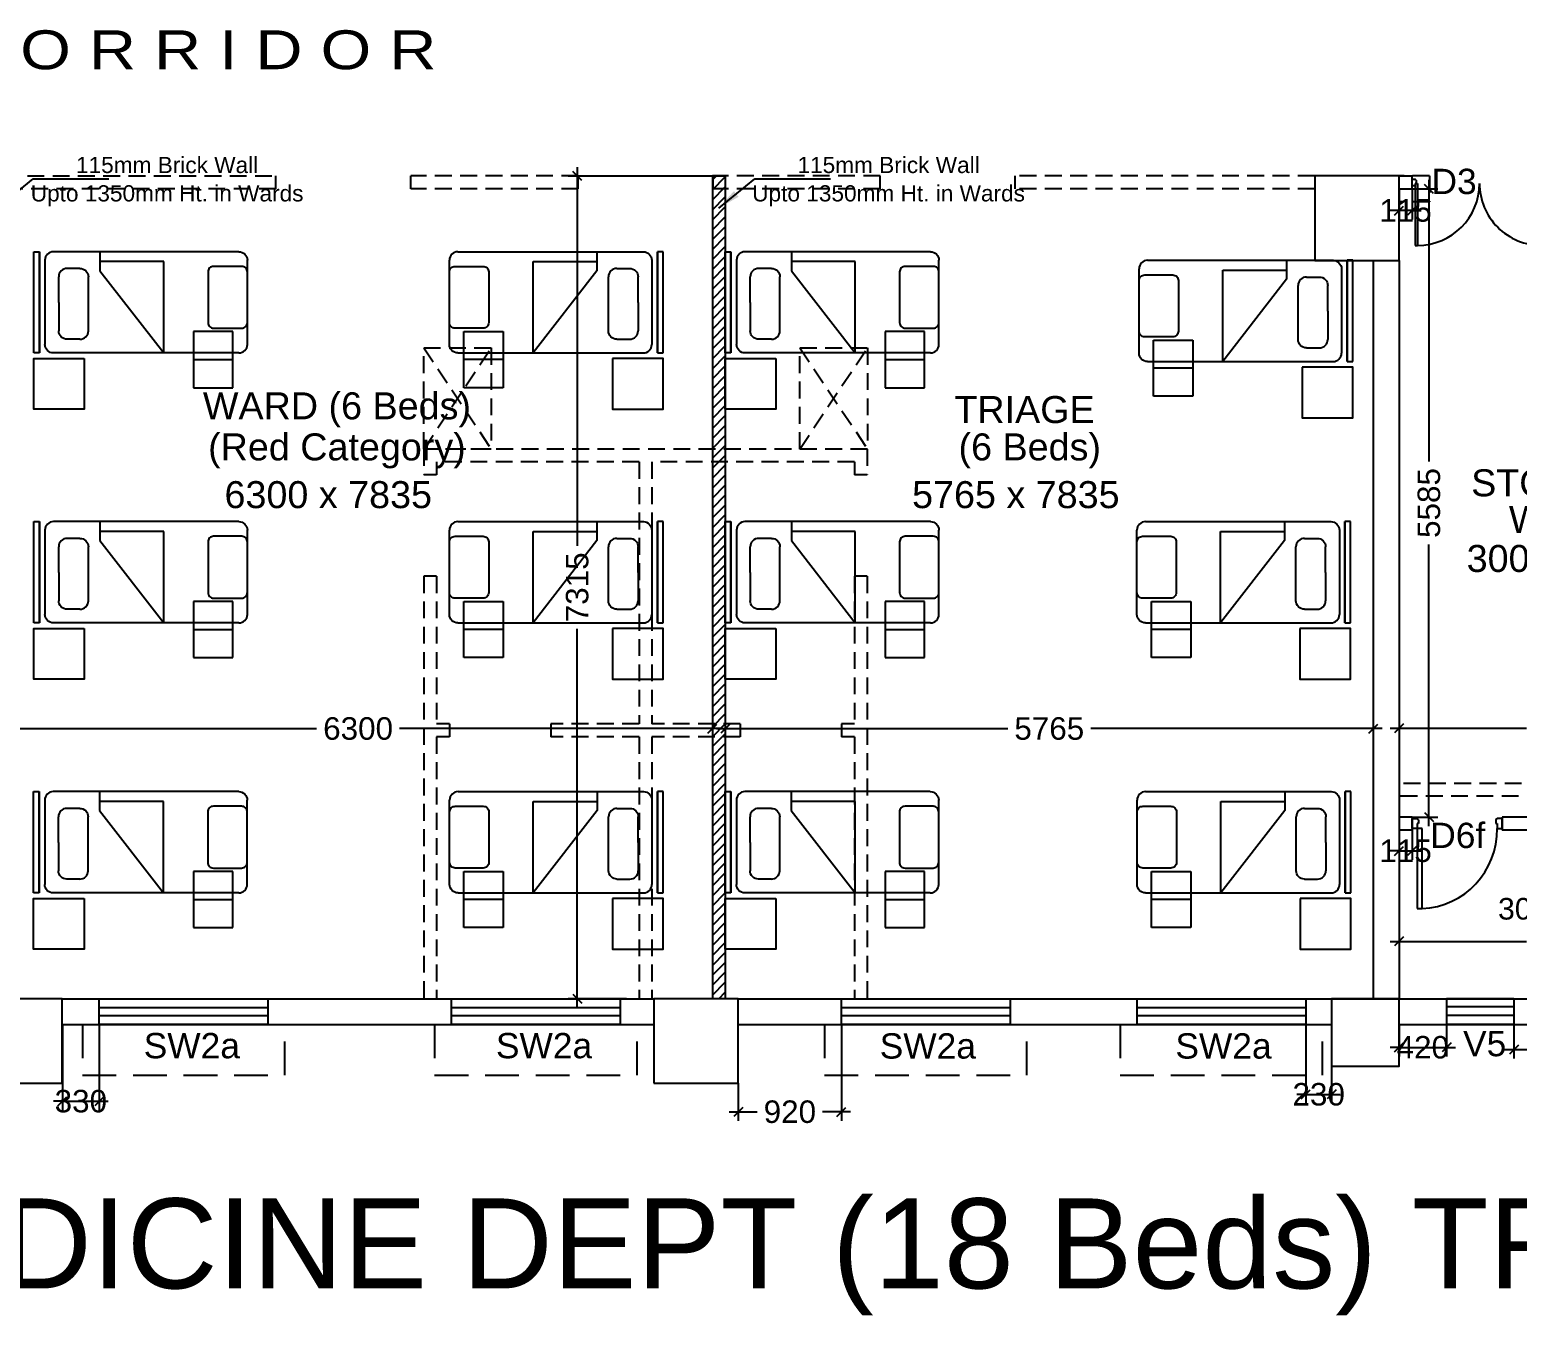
# Model space of a CAD drawing. Extents: x 6345096 to 6738923, y -6490958 to -6305885.
# Drawn here: x 6629621 to 6642850, y -6375273 to -6363630 of the extents above; entities that cross this region are included whole.
import ezdxf
from ezdxf.enums import TextEntityAlignment as Align

# ---------------------------------------------------------------- set-up
doc = ezdxf.new("R2010")
doc.units = 0
doc.header["$LTSCALE"] = 600
doc.header["$MEASUREMENT"] = 0
doc.header["$PDMODE"] = 35
doc.linetypes.add('DASHED', pattern=[0.75, 0.5, -0.25])
doc.linetypes.add('HIDDEN', pattern=[0.375, 0.25, -0.125])
doc.layers.get('0').update_dxf_attribs({"linetype": 'CONTINUOUS'})
doc.layers.get('Defpoints').update_dxf_attribs({"linetype": 'CONTINUOUS'})
for name, color, linetype in [('8', 8, 'CONTINUOUS'), ('Beds', 33, 'CONTINUOUS'), ('chajja', 7, 'CONTINUOUS'), ('DIM-TEXT', 8, 'CONTINUOUS'), ('DOOR', 32, 'CONTINUOUS'), ('FURN', 32, 'CONTINUOUS'), ('HS', 251, 'CONTINUOUS'), ('joinery', 7, 'CONTINUOUS'), ('LA-column', 3, 'CONTINUOUS'), ('PARTI', 21, 'CONTINUOUS'), ('Room Dim', 1, 'CONTINUOUS'), ('TEXT', 6, 'CONTINUOUS'), ('TXT', 6, 'CONTINUOUS'), ('Walls', 7, 'CONTINUOUS'), ('Ward Hatch', 170, 'CONTINUOUS'), ('WIN', 151, 'CONTINUOUS'), ('Working Dim', 5, 'CONTINUOUS')]:
    doc.layers.add(name, color=color, linetype=linetype)
doc.styles.add('ari', font='arial.ttf')
doc.styles.add('ARIAL', font='arial.ttf')
doc.styles.add('RT', font='romant.shx')
doc.dimstyles.new('int. dim', dxfattribs={"dimtxt": 200, "dimasz": 80, "dimexe": 80, "dimexo": 0, "dimgap": 70, "dimtad": 0, "dimdec": 0, "dimzin": 12, "dimdsep": 46, "dimtxsty": 'ari', "dimblk": 'OBLIQUE', "dimcen": 2, "dimdle": 80, "dimclrd": 256, "dimclre": 256, "dimclrt": 6, "dimadec": 0, "dimazin": 0, "dimtfac": 1, "dimtdec": 0, "dimtix": 1, "dimtmove": 2, "dimatfit": 3, "dimfxl": 1, "dimtolj": 1, "dimtzin": 0, "dimlwd": -1, "dimlwe": -1, "dimarcsym": 0})
doc.dimstyles.new('TEXT', dxfattribs={"dimscale": 0, "dimtxt": 600, "dimasz": 300, "dimexe": 300, "dimexo": 30, "dimgap": 50, "dimtad": 0, "dimdec": 0, "dimzin": 0, "dimdsep": 46, "dimtxsty": 'RT', "dimblk": 'OBLIQUE', "dimcen": 0.09, "dimdle": 300, "dimclrd": 256, "dimclre": 256, "dimclrt": 170, "dimadec": 0, "dimazin": 0, "dimtfac": 1, "dimtdec": 0, "dimtofl": 0, "dimtmove": 2, "dimatfit": 3, "dimfxl": 1, "dimfrac": 2, "dimtolj": 1, "dimtzin": 0, "dimlwd": -1, "dimlwe": -1, "dimarcsym": 0})

# ---------------------------------------------------------------- blocks, each defined once
blk = doc.blocks.new('Z$W@#1275')
at = {"layer": 'DOOR'}
for p, q in [((73, 1500), (0, 1500)), ((0, 1500), (0, 1467)), ((73, 1467), (73, 1500)), ((0, 1467), (2, 1467)), ((11, 1456), (11, 1458)), ((11, 1456), (47, 1456)), ((47, 1467), (736, 1467)), ((47, 1467), (47, 1439)), ((47, 1456), (47, 1467)), ((47, 1467), (73, 1467)), ((47, 1439), (736, 1439)), ((736, 1467), (736, 1439)), ((0, 33), (2, 33)), ((0, 0), (0, 33)), ((73, 0), (0, 0)), ((11, 44), (11, 42)), ((11, 44), (47, 44)), ((47, 61), (736, 61)), ((47, 33), (47, 61)), ((47, 44), (47, 33)), ((47, 33), (736, 33)), ((47, 33), (73, 33)), ((73, 33), (73, 0)), ((736, 33), (736, 61))]:
    blk.add_line(p, q, dxfattribs=at)
for centre, start, end in [((11, 1467), 180, 270), ((11, 33), 90, 180)]:
    blk.add_arc(centre, 9.13, start, end, dxfattribs=at)
at = {"layer": 'DOOR', "color": 145}
for centre, start, end in [((47, 1439), 270, 0), ((47, 61), 0, 90)]:
    blk.add_arc(centre, 689, start, end, dxfattribs=at)
blk = doc.blocks.new('1000')
at = {"layer": 'DOOR'}
for p, q in [((0, -100), (0, 0)), ((0, 0), (50, 0)), ((50, -100), (0, -100)), ((50, 0), (50, -2)), ((63, -49), (50, -49)), ((50, -49), (50, -100)), ((50, -100), (50, -901)), ((100, -100), (50, -100)), ((63, -13), (61, -13)), ((63, -13), (63, -49)), ((100, -901), (100, -100)), ((837, -13), (837, -49)), ((837, -13), (839, -13)), ((837, -49), (850, -49)), ((850, 0), (850, -2)), ((900, 0), (850, 0)), ((850, -49), (850, -100)), ((850, -100), (900, -100)), ((900, -100), (900, 0)), ((50, -901), (100, -901))]:
    blk.add_line(p, q, dxfattribs=at)
for centre, major_axis, start_param, end_param in [((50, -13), (-7.95, 7.95), 3.926991, 5.497787), ((850, -13), (7.95, 7.95), 0.785398, 2.356194)]:
    blk.add_ellipse(centre, major_axis=major_axis, ratio=1, start_param=start_param, end_param=end_param, dxfattribs=at)
at = {"layer": 'DOOR', "color": 145}
blk.add_ellipse((64, -115), major_axis=(-520, 590), ratio=1, start_param=2.464943, end_param=4.009476, dxfattribs=at)
blk = doc.blocks.new('A$C1D410D94')
at = {"layer": 'Beds', "color": 8, "linetype": 'Continuous', "ltscale": 5}
for p, q in [((-1254, -462), (-1254, 438)), ((-1254, 438), (-1204, 438)), ((-1204, -462), (-1204, 438)), ((-1204, 438), (-1204, 438)), ((-1204, 438), (-1204, -462)), ((-1141, 404), (-1148, 392)), ((-1132, 416), (-1141, 404)), ((-1121, 425), (-1132, 416)), ((-1108, 432), (-1121, 425)), ((-1094, 436), (-1108, 432)), ((-1079, 438), (-1094, 436)), ((571, 438), (-1079, 438)), ((-666, 438), (-666, 269)), ((571, 438), (586, 436)), ((586, 436), (600, 432)), ((600, 432), (612, 425)), ((612, 425), (624, 416)), ((624, 416), (633, 404)), ((633, 404), (640, 392)), ((-1153, 377), (-1154, 363)), ((-1154, 363), (-1154, -387)), ((-1148, 392), (-1153, 377)), ((-1010, 267), (-1020, 256)), ((-999, 277), (-1010, 267)), ((-986, 284), (-999, 277)), ((-972, 288), (-986, 284)), ((-957, 289), (-972, 288)), ((-843, 289), (-957, 289)), ((-843, 289), (-829, 288)), ((-829, 288), (-814, 284)), ((-814, 284), (-802, 277)), ((-802, 277), (-790, 267)), ((-790, 267), (-781, 256)), ((-98, 350), (-666, 350)), ((-666, 269), (-98, -462)), ((-98, -462), (-98, 350)), ((640, 392), (645, 377)), ((645, 377), (646, 363)), ((646, -387), (646, 363)), ((-1031, 229), (-1032, 214)), ((-1032, -15), (-1032, 214)), ((-1027, 243), (-1031, 229)), ((-1020, 256), (-1027, 243)), ((-781, 256), (-774, 243)), ((-774, 243), (-770, 229)), ((-770, 229), (-768, 214)), ((-768, -265), (-768, 214)), ((-1032, -15), (-1032, -265)), ((-1153, -402), (-1154, -387)), ((-1031, -280), (-1032, -265)), ((-1027, -294), (-1031, -280)), ((-1020, -307), (-1027, -294)), ((-1010, -318), (-1020, -307)), ((-999, -328), (-1010, -318)), ((-986, -335), (-999, -328)), ((-972, -339), (-986, -335)), ((-957, -340), (-972, -339)), ((-843, -340), (-957, -340)), ((-843, -340), (-829, -339)), ((-829, -339), (-814, -335)), ((-814, -335), (-802, -328)), ((-802, -328), (-790, -318)), ((-790, -318), (-781, -307)), ((-781, -307), (-774, -294)), ((-774, -294), (-770, -280)), ((-770, -280), (-768, -265)), ((645, -402), (646, -387)), ((-1204, -462), (-1254, -462)), ((-1148, -416), (-1153, -402)), ((-1141, -429), (-1148, -416)), ((-1132, -440), (-1141, -429)), ((-1121, -449), (-1132, -440)), ((-1108, -457), (-1121, -449)), ((-1094, -461), (-1108, -457)), ((-1079, -462), (-1094, -461)), ((571, -462), (-1079, -462)), ((571, -462), (586, -461)), ((586, -461), (600, -456)), ((600, -456), (612, -449)), ((612, -449), (624, -440)), ((624, -440), (633, -429)), ((633, -429), (640, -416)), ((640, -416), (645, -402))]:
    blk.add_line(p, q, dxfattribs=at)
at = {"layer": 'Beds', "color": 8, "linetype": 'HIDDEN', "ltscale": 100}
blk.add_line((168, -521), (518, -521), dxfattribs=at)
at = {"layer": 'Beds', "color": 8}
blk.add_lwpolyline([(646, -192), (646, 258, 0.414214), (596, 308), (346, 308, 0.414214), (296, 258), (296, -192, 0.414214), (346, -242), (596, -242, 0.414214)], format="xyb", close=True, dxfattribs=at)
at = {"layer": 'Beds', "color": 8, "linetype": 'HIDDEN', "ltscale": 100}
blk.add_lwpolyline([(518, -771), (518, -271), (168, -271), (168, -771)], close=True, dxfattribs=at)
at = {"layer": 'Beds', "color": 8, "linetype": 'Continuous', "ltscale": 5}
blk.add_lwpolyline([(-804, -512), (-804, -962), (-1254, -962), (-1254, -512)], close=True, dxfattribs=at)
blk = doc.blocks.new('_Oblique')
at = {"color": 0, "linetype": 'ByBlock', "lineweight": -2}
blk.add_line((-0.5, -0.5), (0.5, 0.5), dxfattribs=at)
blk = doc.blocks.new('*D647')
at = {"layer": 'Defpoints', "color": 0, "transparency": 16777216}
for p in [(6641799, -6372476, 5), (6642221, -6372476, -3), (6642221, -6372678)]:
    blk.add_point(p, dxfattribs=at)
at = {"layer": 'Working Dim', "transparency": 16777216}
for p, q in [((6641799, -6372476), (6641799, -6372758)), ((6642221, -6372476), (6642221, -6372758)), ((6641799, -6372678), (6641719, -6372678)), ((6641799, -6372678), (6642221, -6372678)), ((6642221, -6372678), (6642301, -6372678))]:
    blk.add_line(p, q, dxfattribs=at)
at = {"layer": 'Working Dim', "transparency": 16777216, "xscale": 80, "yscale": 80, "zscale": 80}
blk.add_blockref('_Oblique', (6641799, -6372678), dxfattribs=at)
at = {"layer": 'Working Dim', "transparency": 16777216, "xscale": 80, "yscale": 80, "zscale": 80, "rotation": 180}
blk.add_blockref('_Oblique', (6642221, -6372678), dxfattribs=at)
at = {"layer": 'Working Dim', "color": 6, "transparency": 16777216, "insert": (6642010, -6372678), "char_height": 200, "attachment_point": 5, "style": 'ari'}
blk.add_mtext('\\A1;420', dxfattribs=at)
blk = doc.blocks.new('*D648')
at = {"layer": 'Defpoints', "color": 0, "transparency": 16777216}
for p in [(6640969, -6372246, 5), (6641199, -6372246, 5), (6641199, -6373096)]:
    blk.add_point(p, dxfattribs=at)
at = {"layer": 'Working Dim', "transparency": 16777216}
for p, q in [((6640969, -6372246), (6640969, -6373176)), ((6641199, -6372246), (6641199, -6373176)), ((6640969, -6373096), (6640889, -6373096)), ((6640969, -6373096), (6641199, -6373096)), ((6641199, -6373096), (6641279, -6373096))]:
    blk.add_line(p, q, dxfattribs=at)
at = {"layer": 'Working Dim', "transparency": 16777216, "xscale": 80, "yscale": 80, "zscale": 80}
blk.add_blockref('_Oblique', (6640969, -6373096), dxfattribs=at)
at = {"layer": 'Working Dim', "transparency": 16777216, "xscale": 80, "yscale": 80, "zscale": 80, "rotation": 180}
blk.add_blockref('_Oblique', (6641199, -6373096), dxfattribs=at)
at = {"layer": 'Working Dim', "color": 6, "transparency": 16777216, "insert": (6641084, -6373096), "char_height": 200, "attachment_point": 5, "style": 'ari'}
blk.add_mtext('\\A1;230', dxfattribs=at)
blk = doc.blocks.new('*D649')
at = {"layer": 'Defpoints', "color": 0, "transparency": 16777216}
for p in [(6629911, -6372476, 5), (6630239, -6372476), (6630239, -6373157)]:
    blk.add_point(p, dxfattribs=at)
at = {"layer": 'Working Dim', "transparency": 16777216}
for p, q in [((6629911, -6372476), (6629911, -6373237)), ((6630239, -6372476), (6630239, -6373237)), ((6629911, -6373157), (6629831, -6373157)), ((6629911, -6373157), (6630239, -6373157)), ((6630239, -6373157), (6630319, -6373157))]:
    blk.add_line(p, q, dxfattribs=at)
at = {"layer": 'Working Dim', "transparency": 16777216, "xscale": 80, "yscale": 80, "zscale": 80}
blk.add_blockref('_Oblique', (6629911, -6373157), dxfattribs=at)
at = {"layer": 'Working Dim', "transparency": 16777216, "xscale": 80, "yscale": 80, "zscale": 80, "rotation": 180}
blk.add_blockref('_Oblique', (6630239, -6373157), dxfattribs=at)
at = {"layer": 'Working Dim', "color": 6, "transparency": 16777216, "insert": (6630075, -6373157), "char_height": 200, "attachment_point": 5, "style": 'ari'}
blk.add_mtext('\\A1;330', dxfattribs=at)
blk = doc.blocks.new('*D940')
at = {"layer": 'Defpoints', "color": 0, "transparency": 16777216}
for p in [(6629390, -6369745, 6), (6635692, -6369745, 2), (6635692, -6369844)]:
    blk.add_point(p, dxfattribs=at)
at = {"layer": 'Working Dim', "transparency": 16777216}
for p, q in [((6629310, -6369844), (6632172, -6369844)), ((6629390, -6369745), (6629390, -6369924)), ((6635772, -6369844), (6632910, -6369844)), ((6635692, -6369745), (6635692, -6369924))]:
    blk.add_line(p, q, dxfattribs=at)
at = {"layer": 'Working Dim', "transparency": 16777216, "xscale": 80, "yscale": 80, "zscale": 80, "rotation": 180}
blk.add_blockref('_Oblique', (6629390, -6369844), dxfattribs=at)
at = {"layer": 'Working Dim', "transparency": 16777216, "xscale": 80, "yscale": 80, "zscale": 80}
blk.add_blockref('_Oblique', (6635692, -6369844), dxfattribs=at)
at = {"layer": 'Working Dim', "color": 6, "transparency": 16777216, "insert": (6632541, -6369844), "char_height": 200, "attachment_point": 5, "style": 'ari'}
blk.add_mtext('\\A1;6300', dxfattribs=at)
blk = doc.blocks.new('*D941')
at = {"layer": 'Defpoints', "color": 0, "transparency": 16777216}
for p in [(6635807, -6369742, 2), (6641569, -6369742, 5), (6641569, -6369844)]:
    blk.add_point(p, dxfattribs=at)
at = {"layer": 'Working Dim', "transparency": 16777216}
for p, q in [((6635727, -6369844), (6638319, -6369844)), ((6635807, -6369742), (6635807, -6369924)), ((6641649, -6369844), (6639058, -6369844)), ((6641569, -6369742), (6641569, -6369924))]:
    blk.add_line(p, q, dxfattribs=at)
at = {"layer": 'Working Dim', "transparency": 16777216, "xscale": 80, "yscale": 80, "zscale": 80, "rotation": 180}
blk.add_blockref('_Oblique', (6635807, -6369844), dxfattribs=at)
at = {"layer": 'Working Dim', "transparency": 16777216, "xscale": 80, "yscale": 80, "zscale": 80}
blk.add_blockref('_Oblique', (6641569, -6369844), dxfattribs=at)
at = {"layer": 'Working Dim', "color": 6, "transparency": 16777216, "insert": (6638688, -6369844), "char_height": 200, "attachment_point": 5, "style": 'ari'}
blk.add_mtext('\\A1;5765', dxfattribs=at)
blk = doc.blocks.new('*D946')
at = {"layer": 'Defpoints', "color": 0, "transparency": 16777216}
for p in [(6641799, -6365046, 5), (6641914, -6365046, 5), (6641799, -6365238)]:
    blk.add_point(p, dxfattribs=at)
at = {"layer": 'Working Dim', "transparency": 16777216}
for p, q in [((6641799, -6365046), (6641799, -6365318)), ((6641914, -6365046), (6641914, -6365318)), ((6641799, -6365238), (6641719, -6365238)), ((6641914, -6365238), (6641799, -6365238)), ((6641914, -6365238), (6641994, -6365238))]:
    blk.add_line(p, q, dxfattribs=at)
at = {"layer": 'Working Dim', "transparency": 16777216, "xscale": 80, "yscale": 80, "zscale": 80}
blk.add_blockref('_Oblique', (6641799, -6365238), dxfattribs=at)
at = {"layer": 'Working Dim', "transparency": 16777216, "xscale": 80, "yscale": 80, "zscale": 80, "rotation": 180}
blk.add_blockref('_Oblique', (6641914, -6365238), dxfattribs=at)
at = {"layer": 'Working Dim', "color": 6, "transparency": 16777216, "insert": (6641857, -6365238), "char_height": 200, "attachment_point": 5, "style": 'ari'}
blk.add_mtext('\\A1;115', dxfattribs=at)
blk = doc.blocks.new('*D947')
at = {"layer": 'Defpoints', "color": 0, "transparency": 16777216}
for p in [(6641799, -6369775, 5), (6644799, -6369775, 5), (6644799, -6369840)]:
    blk.add_point(p, dxfattribs=at)
at = {"layer": 'Working Dim', "transparency": 16777216}
for p, q in [((6641719, -6369840), (6642931, -6369840)), ((6641799, -6369775), (6641799, -6369920)), ((6644879, -6369840), (6643668, -6369840)), ((6644799, -6369775), (6644799, -6369920))]:
    blk.add_line(p, q, dxfattribs=at)
at = {"layer": 'Working Dim', "transparency": 16777216, "xscale": 80, "yscale": 80, "zscale": 80, "rotation": 180}
blk.add_blockref('_Oblique', (6641799, -6369840), dxfattribs=at)
at = {"layer": 'Working Dim', "transparency": 16777216, "xscale": 80, "yscale": 80, "zscale": 80}
blk.add_blockref('_Oblique', (6644799, -6369840), dxfattribs=at)
at = {"layer": 'Working Dim', "color": 6, "transparency": 16777216, "insert": (6643299, -6369840), "char_height": 200, "attachment_point": 5, "style": 'ari'}
blk.add_mtext('\\A1;3000', dxfattribs=at)
blk = doc.blocks.new('*D948')
at = {"layer": 'Defpoints', "color": 0, "transparency": 16777216}
for p in [(6641914, -6365046, 5), (6641914, -6370631, 5), (6642065, -6370631)]:
    blk.add_point(p, dxfattribs=at)
at = {"layer": 'Working Dim', "transparency": 16777216}
for p, q in [((6642065, -6364966), (6642065, -6367469)), ((6641914, -6365046), (6642145, -6365046)), ((6642065, -6370711), (6642065, -6368208)), ((6641914, -6370631), (6642145, -6370631))]:
    blk.add_line(p, q, dxfattribs=at)
at = {"layer": 'Working Dim', "transparency": 16777216, "xscale": 80, "yscale": 80, "zscale": 80}
for p, rotation in [((6642065, -6365046), 90), ((6642065, -6370631), 270)]:
    blk.add_blockref('_Oblique', p, dxfattribs=dict(at, rotation=rotation))
at = {"layer": 'Working Dim', "color": 6, "transparency": 16777216, "insert": (6642065, -6367838), "char_height": 200, "attachment_point": 5, "rotation": 90, "style": 'ari'}
blk.add_mtext('\\A1;5585', dxfattribs=at)
blk = doc.blocks.new('*D949')
at = {"layer": 'Defpoints', "color": 0, "transparency": 16777216}
for p in [(6641799, -6370746, 5), (6641914, -6370746, 5), (6641914, -6370931)]:
    blk.add_point(p, dxfattribs=at)
at = {"layer": 'Working Dim', "transparency": 16777216}
for p, q in [((6641799, -6370746), (6641799, -6371011)), ((6641914, -6370746), (6641914, -6371011)), ((6641799, -6370931), (6641719, -6370931)), ((6641799, -6370931), (6641914, -6370931)), ((6641914, -6370931), (6641994, -6370931))]:
    blk.add_line(p, q, dxfattribs=at)
at = {"layer": 'Working Dim', "transparency": 16777216, "xscale": 80, "yscale": 80, "zscale": 80}
blk.add_blockref('_Oblique', (6641799, -6370931), dxfattribs=at)
at = {"layer": 'Working Dim', "transparency": 16777216, "xscale": 80, "yscale": 80, "zscale": 80, "rotation": 180}
blk.add_blockref('_Oblique', (6641914, -6370931), dxfattribs=at)
at = {"layer": 'Working Dim', "color": 6, "transparency": 16777216, "insert": (6641857, -6370931), "char_height": 200, "attachment_point": 5, "style": 'ari'}
blk.add_mtext('\\A1;115', dxfattribs=at)
blk = doc.blocks.new('*D951')
at = {"layer": 'Defpoints', "color": 0, "transparency": 16777216}
for p in [(6641799, -6371634, 5), (6644799, -6371634, 5), (6644799, -6371736)]:
    blk.add_point(p, dxfattribs=at)
at = {"layer": 'Working Dim', "transparency": 16777216}
for p, q in [((6641799, -6371634), (6641799, -6371816)), ((6644799, -6371634), (6644799, -6371816)), ((6641719, -6371736), (6642931, -6371736)), ((6644879, -6371736), (6643668, -6371736))]:
    blk.add_line(p, q, dxfattribs=at)
at = {"layer": 'Working Dim', "transparency": 16777216, "xscale": 80, "yscale": 80, "zscale": 80, "rotation": 180}
blk.add_blockref('_Oblique', (6641799, -6371736), dxfattribs=at)
at = {"layer": 'Working Dim', "transparency": 16777216, "xscale": 80, "yscale": 80, "zscale": 80}
blk.add_blockref('_Oblique', (6644799, -6371736), dxfattribs=at)
at = {"layer": 'Working Dim', "color": 6, "transparency": 16777216, "insert": (6643299, -6371736), "char_height": 200, "attachment_point": 5, "style": 'ari'}
blk.add_mtext('\\A1;3000', dxfattribs=at)
blk = doc.blocks.new('*D1282')
at = {"layer": 'Defpoints', "color": 0, "linetype": 'Continuous', "transparency": 16777216}
for p in [(6610879, -6372846, 13), (6651519, -6372996, 14), (6651519, -6374541)]:
    blk.add_point(p, dxfattribs=at)
at = {"layer": 'DIM-TEXT', "transparency": 16777216}
for p, q in [((6610879, -6372846), (6610879, -6374841)), ((6651519, -6372996), (6651519, -6374841)), ((6610579, -6374541), (6611790, -6374541)), ((6651819, -6374541), (6650608, -6374541))]:
    blk.add_line(p, q, dxfattribs=at)
at = {"layer": 'DIM-TEXT', "linetype": 'Continuous', "transparency": 16777216, "xscale": 300, "yscale": 300, "zscale": 300, "rotation": 180}
blk.add_blockref('_Oblique', (6610879, -6374541), dxfattribs=at)
at = {"layer": 'DIM-TEXT', "linetype": 'Continuous', "transparency": 16777216, "xscale": 300, "yscale": 300, "zscale": 300}
blk.add_blockref('_Oblique', (6651519, -6374541), dxfattribs=at)
at = {"layer": 'DIM-TEXT', "color": 170, "linetype": 'Continuous', "transparency": 16777216, "insert": (6631199, -6374541), "char_height": 750, "attachment_point": 5, "style": 'ari'}
blk.add_mtext('\\A1;{\\H1.067x;(I.C.U. - 6 Beds) EMERGENCY MEDICINE DEPT (18 Beds) TRIAGE (6 Beds)}', dxfattribs=at)
blk = doc.blocks.new('*D1302')
at = {"layer": 'Defpoints', "color": 0, "transparency": 16777216}
for p in [(6634490, -6364931), (6635692, -6364931), (6634929, -6372245)]:
    blk.add_point(p, dxfattribs=at)
at = {"layer": 'Working Dim', "transparency": 16777216}
for p, q in [((6635692, -6364931), (6634410, -6364931)), ((6634490, -6364851), (6634490, -6368219)), ((6634490, -6372325), (6634490, -6368957)), ((6634929, -6372245), (6634410, -6372245))]:
    blk.add_line(p, q, dxfattribs=at)
at = {"layer": 'Working Dim', "transparency": 16777216, "xscale": 80, "yscale": 80, "zscale": 80}
for p, rotation in [((6634490, -6364931), 90), ((6634490, -6372245), 270)]:
    blk.add_blockref('_Oblique', p, dxfattribs=dict(at, rotation=rotation))
at = {"layer": 'Working Dim', "color": 6, "transparency": 16777216, "insert": (6634490, -6368588), "char_height": 200, "attachment_point": 5, "rotation": 90, "style": 'ari'}
blk.add_mtext('\\A1;7315', dxfattribs=at)
blk = doc.blocks.new('*D1306')
at = {"layer": 'Defpoints', "color": 0, "transparency": 16777216}
for p in [(6642821, -6372475, -3), (6643776, -6372475, -3), (6643776, -6372698)]:
    blk.add_point(p, dxfattribs=at)
at = {"layer": 'Working Dim', "transparency": 16777216}
for p, q in [((6642821, -6372475), (6642821, -6372778)), ((6643776, -6372475), (6643776, -6372778)), ((6642741, -6372698), (6643007, -6372698)), ((6643856, -6372698), (6643590, -6372698))]:
    blk.add_line(p, q, dxfattribs=at)
at = {"layer": 'Working Dim', "transparency": 16777216, "xscale": 80, "yscale": 80, "zscale": 80, "rotation": 180}
blk.add_blockref('_Oblique', (6642821, -6372698), dxfattribs=at)
at = {"layer": 'Working Dim', "transparency": 16777216, "xscale": 80, "yscale": 80, "zscale": 80}
blk.add_blockref('_Oblique', (6643776, -6372698), dxfattribs=at)
at = {"layer": 'Working Dim', "color": 6, "transparency": 16777216, "insert": (6643298, -6372698), "char_height": 200, "attachment_point": 5, "style": 'ari'}
blk.add_mtext('\\A1;955', dxfattribs=at)
blk = doc.blocks.new('*D1921')
at = {"layer": 'Defpoints', "color": 0, "transparency": 16777216}
for p in [(6636840, -6372475), (6635922, -6372996, 1), (6636840, -6373251)]:
    blk.add_point(p, dxfattribs=at)
at = {"layer": 'Working Dim', "transparency": 16777216}
for p, q in [((6636840, -6372475), (6636840, -6373331)), ((6635922, -6372996), (6635922, -6373331)), ((6635842, -6373251), (6636090, -6373251)), ((6636920, -6373251), (6636671, -6373251))]:
    blk.add_line(p, q, dxfattribs=at)
at = {"layer": 'Working Dim', "transparency": 16777216, "xscale": 80, "yscale": 80, "zscale": 80, "rotation": 180}
blk.add_blockref('_Oblique', (6635922, -6373251), dxfattribs=at)
at = {"layer": 'Working Dim', "transparency": 16777216, "xscale": 80, "yscale": 80, "zscale": 80}
blk.add_blockref('_Oblique', (6636840, -6373251), dxfattribs=at)
at = {"layer": 'Working Dim', "color": 6, "transparency": 16777216, "insert": (6636381, -6373251), "char_height": 200, "attachment_point": 5, "style": 'ari'}
blk.add_mtext('\\A1;920', dxfattribs=at)
blk = doc.blocks.new('*D2003')
at = {"layer": 'Defpoints', "color": 0, "linetype": 'Continuous', "transparency": 16777216}
for p in [(6610879, -6377055), (6610879, -6378106, 22), (6651940, -6378105, -1)]:
    blk.add_point(p, dxfattribs=at)
at = {"layer": 'DIM-TEXT', "transparency": 16777216}
for p, q in [((6610879, -6378106), (6610879, -6376755)), ((6651940, -6378105), (6651940, -6376755)), ((6610579, -6377055), (6620675, -6377055)), ((6652240, -6377055), (6642144, -6377055))]:
    blk.add_line(p, q, dxfattribs=at)
at = {"layer": 'DIM-TEXT', "linetype": 'Continuous', "transparency": 16777216, "xscale": 300, "yscale": 300, "zscale": 300, "rotation": 180}
blk.add_blockref('_Oblique', (6610879, -6377055), dxfattribs=at)
at = {"layer": 'DIM-TEXT', "linetype": 'Continuous', "transparency": 16777216, "xscale": 300, "yscale": 300, "zscale": 300}
blk.add_blockref('_Oblique', (6651940, -6377055), dxfattribs=at)
at = {"layer": 'DIM-TEXT', "color": 170, "linetype": 'Continuous', "transparency": 16777216, "insert": (6631409, -6377055), "char_height": 750, "attachment_point": 5, "style": 'ari'}
blk.add_mtext("\\A1;{\\H1.067x;SAMPLE COLLECTION & O.P.D's (9 Nos.)}", dxfattribs=at)
blk = doc.blocks.new('A$C2CD672AE')
at = {"layer": 'FURN', "color": 8, "linetype": 'HIDDEN'}
for p, q in [((102805.4, 89965.8, 1), (103406.2, 89065.8, 1)), ((102805.4, 89065.8, 1), (103406.2, 89965.8, 1)), ((106150.4, 89965.8, 1), (106751.2, 89065.8, 1)), ((106150.4, 89065.8, 1), (106751.2, 89965.8, 1))]:
    blk.add_line(p, q, dxfattribs=at)
at = {"layer": 'FURN', "color": 8, "linetype": 'HIDDEN', "elevation": 1}
for points in [[(102805.4, 89065.8), (102805.4, 89965.8), (103406.2, 89965.8), (103406.2, 89065.8)], [(106150.4, 89065.8), (106150.4, 89965.8), (106751.2, 89965.8), (106751.2, 89065.8)]]:
    blk.add_lwpolyline(points, close=True, dxfattribs=at)
at = {"layer": 'Walls', "color": 8, "linetype": 'HIDDEN'}
for p, q in [((95005.4, 91493.3), (101490.4, 91493.3)), ((101490.4, 91378.3), (101490.4, 91493.3)), ((104179.9, 91493.3), (102690.4, 91493.3)), ((102690.4, 91378.3), (102690.4, 91493.3)), ((104179.9, 91378.3), (104179.9, 91493.3)), ((106865.4, 91493.3), (105379.9, 91493.3)), ((105379.9, 91378.3), (105379.9, 91493.3)), ((106865.4, 91378.3), (106865.4, 91493.3)), ((110730.1, 91493.3), (108065.4, 91493.3)), ((108065.4, 91378.3), (108065.4, 91493.3)), ((111749.7, 91493.3), (111479.9, 91493.3)), ((111749.7, 91493.8), (111749.7, 91263.1)), ((101490.4, 91378.3), (98305.4, 91378.3)), ((104179.9, 91378.3), (102690.4, 91378.3)), ((106865.4, 91378.3), (105379.9, 91378.3)), ((110730, 91378.3), (108065.4, 91378.3)), ((111749.7, 91263.1), (111479.9, 91263.1)), ((111249.9, 90743.3), (111250.4, 84178.2)), ((111479.9, 90743.3), (111479.9, 84178.2)), ((102805.4, 89065.8), (102805.4, 88835.8)), ((106750.4, 89065.8), (102805.4, 89065.8)), ((106750.4, 89065.8), (106750.4, 88835.8)), ((102920.4, 88950.8), (102920.4, 88835.8)), ((104720.4, 88950.8), (102920.4, 88950.8)), ((104720.4, 88950.8), (104720.4, 86621.6)), ((104835.4, 88950.8), (104835.4, 86621.6)), ((106635.4, 88950.8), (104835.4, 88950.8)), ((106635.4, 88950.8), (106635.4, 88835.8)), ((102920.4, 88835.8), (102805.4, 88835.8)), ((106750.4, 88835.8), (106635.4, 88835.8)), ((102805.4, 87935.8), (102805.4, 84178.3)), ((102920.4, 87935.8), (102805.4, 87935.8)), ((102920.4, 87935.8), (102920.4, 86621.6)), ((106750.4, 87935.8), (106635.4, 87935.8)), ((106635.4, 87935.8), (106635.4, 86621.6)), ((106750.4, 87935.8), (106750.4, 84177.5)), ((103035.4, 86621.6), (102920.4, 86621.6)), ((103035.4, 86621.6), (103035.4, 86506.6)), ((104720.4, 86621.6), (103935.4, 86621.6)), ((103935.4, 86621.6), (103935.4, 86506.6)), ((105620.4, 86621.6), (104835.4, 86621.6)), ((105620.4, 86621.6), (105620.4, 86506.6)), ((106635.4, 86621.6), (106520.4, 86621.6)), ((106520.4, 86621.6), (106520.4, 86506.6)), ((103035.4, 86506.6), (102920.4, 86506.6)), ((102920.4, 86506.6), (102920.4, 84178.3)), ((104720.4, 86506.6), (103935.4, 86506.6)), ((104720.4, 86506.6), (104720.4, 84178.3)), ((105620.4, 86506.6), (104835.4, 86506.6)), ((104835.4, 86506.6), (104835.4, 84178.3)), ((106635.4, 86506.6), (106520.4, 86506.6)), ((106635.4, 86506.6), (106635.4, 84177.5)), ((114594.9, 86093.3), (111479.9, 86093.3)), ((112992.6, 85978.3), (111479.9, 85978.3)), ((99591.9, 84178.3), (102805.4, 84178.3)), ((102920.4, 84178.3), (104720.4, 84178.3)), ((104835.4, 84178.3), (104852.4, 84178.3)), ((105602.4, 84178.3), (106635.4, 84178.3)), ((106750.4, 84178.3), (110879.9, 84178.3)), ((111479.9, 84178.2), (114479.9, 84178.2)), ((99591.9, 83948.3), (104852.4, 83948.3)), ((105602.4, 83948.3), (110879.9, 83948.3)), ((111479.9, 83948.2), (114479.9, 83948.2))]:
    blk.add_line(p, q, dxfattribs=at)
at = {"layer": 'TXT', "color": 8, "linetype": 'HIDDEN', "style": 'ARIAL', "width": 1.2}
blk.add_text('2.40 M      W I D E      C O R R I D O R', height=345.6, dxfattribs=at).set_placement((97929, 92442.7, 1), align=Align.CENTER)

msp = doc.modelspace()

# ---------------------------------------------------------------- hatches: boundary and pattern name
at = {"layer": 'Ward Hatch'}
h = msp.add_hatch(dxfattribs=at)
h.set_pattern_fill('ANSI31', color=170, scale=500, style=0)
h.set_pattern_definition([(45, (0, 81878.28), (-44.19417382, 44.19417382), [])])
h.paths.add_polyline_path([(6635806.942, -6364930.6), (6635691.942, -6364930.6), (6635691.942, -6372245.637), (6635806.942, -6372245.637)])

# ---------------------------------------------------------------- linework, layer by layer
at = {"layer": 'chajja', "color": 7, "linetype": 'DASHED'}
for points in [[(6630089.41, -6372475.053), (6630089.41, -6372925.053), (6631889.41, -6372925.052), (6631889.41, -6372475.052)], [(6636689.679, -6372475.122), (6636689.679, -6372925.122), (6638489.679, -6372925.121), (6638489.679, -6372475.121)], [(6639319.264, -6372475.122), (6639319.264, -6372925.122), (6641119.264, -6372925.121), (6641119.264, -6372475.121)]]:
    msp.add_lwpolyline(points, dxfattribs=at)
at = {"layer": 'chajja', "color": 7, "linetype": 'DASHED', "elevation": 1.031}
msp.add_lwpolyline([(6633221.855, -6372475.053), (6633221.855, -6372925.053), (6635021.855, -6372925.052), (6635021.855, -6372475.052)], dxfattribs=at)
at = {"layer": 'LA-column', "color": 2, "elevation": 1.031}
for points in [[(6641049.354, -6365680.614), (6641799.354, -6365680.614), (6641799.354, -6364930.614), (6641049.354, -6364930.614)], [(6629160.354, -6372995.667), (6629910.354, -6372995.667), (6629910.354, -6372245.667), (6629160.354, -6372245.667)], [(6635171.855, -6372995.667), (6635921.855, -6372995.667), (6635921.855, -6372245.667), (6635171.855, -6372245.667)], [(6641199.354, -6372845.657), (6641799.354, -6372845.657), (6641799.354, -6372245.657), (6641199.354, -6372245.657)]]:
    msp.add_lwpolyline(points, close=True, dxfattribs=at)
at = {"layer": 'PARTI', "color": 7, "linetype": 'Continuous'}
for p, q in [((6635691.942, -6364930.6, -12.768), (6635691.942, -6372245.639, -12.768)), ((6635691.942, -6364930.6, -12.768), (6635806.942, -6364930.6, -12.768)), ((6635806.942, -6364930.6, -12.768), (6635691.942, -6364930.6, -12.768)), ((6635806.942, -6364930.6, -12.768), (6635806.942, -6372245.639, -12.768)), ((6635806.942, -6364930.6, -12.768), (6635806.942, -6372245.639, -12.768))]:
    msp.add_line(p, q, dxfattribs=at)
at = {"layer": 'Walls', "linetype": 'Continuous'}
for p, q in [((6641914.443, -6365045.581, -12.768), (6641914.443, -6364930.581, -12.768)), ((6641569.443, -6365680.614, -12.768), (6641569.443, -6372245.6, -12.768)), ((6641799.443, -6365680.614, -12.768), (6641799.443, -6370630.6, -12.768)), ((6641914.445, -6370630.6, -12.768), (6641799.443, -6370630.6, -12.768)), ((6641914.445, -6370630.6, -12.768), (6641914.445, -6370745.6, -12.768)), ((6642714.445, -6370630.6, -12.768), (6642714.445, -6370745.6, -12.768)), ((6644799.445, -6370630.6, -12.768), (6642714.445, -6370630.6, -12.768)), ((6641799.443, -6370745.6, -12.768), (6641799.443, -6372245.6, -12.768)), ((6641914.445, -6370745.6, -12.768), (6641799.445, -6370745.6, -12.768)), ((6644799.445, -6370745.6, -12.768), (6642714.445, -6370745.6, -12.768)), ((6629911.264, -6372245.573), (6635171.855, -6372245.29)), ((6635921.855, -6372245.25), (6641799.264, -6372244.935)), ((6629911.264, -6372475.573), (6635171.831, -6372475.329, 0.48)), ((6635921.831, -6372475.294, 0.549), (6641199.354, -6372475.05, 1.031))]:
    msp.add_line(p, q, dxfattribs=at)
at = {"layer": 'Walls'}
for p, q in [((6641799.264, -6372245.661), (6644799.267, -6372245.661)), ((6641799.264, -6372475.661), (6644799.267, -6372475.661))]:
    msp.add_line(p, q, dxfattribs=at)
at = {"layer": 'Walls', "linetype": 'Continuous', "elevation": -12.768}
for points in [[(6641799.443, -6364930.581), (6641914.443, -6364930.581)], [(6641799.443, -6365045.581), (6641914.443, -6365045.581)]]:
    msp.add_lwpolyline(points, dxfattribs=at)
at = {"layer": 'WIN', "linetype": 'Continuous'}
for p, q in [((6642820.736, -6372245.061), (6642220.736, -6372245.061)), ((6642220.736, -6372245.061), (6642220.736, -6372475.061)), ((6642820.736, -6372245.061), (6642820.736, -6372475.061)), ((6642820.736, -6372317.088), (6642220.736, -6372317.088)), ((6642820.736, -6372393.755), (6642220.736, -6372393.755)), ((6642820.736, -6372475.061), (6642220.736, -6372475.061))]:
    msp.add_line(p, q, dxfattribs=at)
for points in [[(6630239.41, -6372475.052), (6630239.41, -6372245.052), (6631739.41, -6372245.052), (6631739.41, -6372475.052)], [(6636839.679, -6372475.121), (6636839.679, -6372245.121), (6638339.679, -6372245.121), (6638339.679, -6372475.121)], [(6639469.264, -6372475.121), (6639469.264, -6372245.121), (6640969.264, -6372245.121), (6640969.264, -6372475.121)], [(6630239.41, -6372398.052), (6630239.41, -6372322.052), (6631739.41, -6372322.052), (6631739.41, -6372398.052)], [(6636839.679, -6372398.121), (6636839.679, -6372322.121), (6638339.679, -6372322.121), (6638339.679, -6372398.121)], [(6639469.264, -6372398.121), (6639469.264, -6372322.121), (6640969.264, -6372322.121), (6640969.264, -6372398.121)]]:
    msp.add_lwpolyline(points, close=True, dxfattribs=at)
at = {"layer": 'WIN', "linetype": 'Continuous', "elevation": 1.031}
for points in [[(6633371.855, -6372475.052), (6633371.855, -6372245.052), (6634871.855, -6372245.052), (6634871.855, -6372475.052)], [(6633371.855, -6372398.052), (6633371.855, -6372322.052), (6634871.855, -6372322.052), (6634871.855, -6372398.052)]]:
    msp.add_lwpolyline(points, close=True, dxfattribs=at)

# ---------------------------------------------------------------- block references
at = {"layer": 'Beds'}
for p in [(6630910.076, -6366041.77, -10.486), (6637060.864, -6366041.77, -10.486), (6630910.09, -6368441.77, -10.486), (6637060.878, -6368441.77, -10.486), (6630908.367, -6370841.77, -10.486), (6637059.155, -6370841.77, -10.486)]:
    msp.add_blockref('A$C1D410D94', p, dxfattribs=at)
at = {"layer": 'Beds', "xscale": -1}
for p in [(6633998.809, -6366041.77, -10.486), (6640132.477, -6366118.22, -7.637), (6633998.796, -6368441.77, -10.486), (6640113.796, -6368441.77, -10.486), (6634000.519, -6370841.77, -10.486), (6640115.519, -6370841.77, -10.486)]:
    msp.add_blockref('A$C1D410D94', p, dxfattribs=at)
at = {"layer": 'DOOR', "xscale": 0.8000117540359497, "yscale": 0.8000117540359497, "zscale": 0.8000117540359497, "rotation": 270}
msp.add_blockref('Z$W@#1275', (6641914.443, -6364958.919, -10.486), dxfattribs=at)
at = {"layer": 'DOOR', "linetype": 'Continuous', "xscale": 0.8888837434351674, "yscale": 0.8888837434351674, "zscale": 0.8888837434351674, "rotation": 1.302679361930743e-05}
msp.add_blockref('1000', (6641914.45, -6370643.655, -10.486), dxfattribs=at)
at = {"layer": 'HS'}
msp.add_blockref('A$C2CD672AE', (6530319.294, -6456423.902, 8.17), dxfattribs=at)

# ---------------------------------------------------------------- texts
at = {"layer": '8', "color": 6, "style": 'ari'}
msp.add_text('D3', height=225, dxfattribs=at).set_placement((6642288.339, -6365091.306, -10.486), align=Align.CENTER)
at = {"layer": 'joinery', "style": 'ari'}
for s, p in [('D6f', (6642320.943, -6370905.421, -10.486)), ('SW2a', (6631062.281, -6372774.596)), ('SW2a', (6634194.726, -6372774.596, 1.031)), ('SW2a', (6637608.05, -6372777.41)), ('SW2a', (6640237.634, -6372777.41)), ('V5', (6642560.437, -6372756.423))]:
    msp.add_text(s, height=225, dxfattribs=at).set_placement(p, align=Align.CENTER)
at = {"layer": 'Room Dim', "style": 'ARIAL'}
for s, height, p in [('6300 x 7835', 240, (6632275.533, -6367883.555, -10.486)), ('5765 x 7835', 240, (6638390.533, -6367883.555, -10.486)), ('3000 x 5585', 240, (6643322.841, -6368451.117, -7.637)), ('3000x1500', 192, (6643342.628, -6371541.436, -10.486))]:
    msp.add_text(s, height=height, dxfattribs=at).set_placement(p, align=Align.CENTER)
at = {"layer": 'TEXT', "color": 7, "style": 'ARIAL'}
for s, p in [('WARD (6 Beds)', (6632352.835, -6367093.911, -10.486)), ('TRIAGE', (6638467.835, -6367127.062, -10.486)), (' (6 Beds)', (6638467.835, -6367458.92, -10.486)), ('STOMACH', (6643278.218, -6367778.34, -7.637)), ('WASH', (6643278.218, -6368103.645, -7.637))]:
    msp.add_text(s, height=240, dxfattribs=at).set_placement(p, align=Align.CENTER)
at = {"layer": 'TEXT', "color": 1, "style": 'ARIAL'}
msp.add_text('(Red Category)', height=240, dxfattribs=at).set_placement((6632352.835, -6367458.92, -10.486), align=Align.CENTER)
at = {"layer": 'Ward Hatch', "color": 7, "style": 'ARIAL'}
for s, p in [('115mm Brick Wall', (6630842.385, -6364904.648, -12.768)), ('115mm Brick Wall', (6637258.974, -6364904.648, -12.768)), ('Upto 1350mm Ht. in Wards', (6630842.385, -6365156.792, -12.768)), ('Upto 1350mm Ht. in Wards', (6637258.974, -6365156.792, -12.768))]:
    msp.add_text(s, height=144, dxfattribs=at).set_placement(p, align=Align.CENTER)

# ---------------------------------------------------------------- dimensions: what is measured, and where the dimension line sits
at = {"layer": 'DIM-TEXT', "linetype": 'Continuous'}
dim = msp.add_linear_dim(base=(6651519.099, -6374540.85, -12.768), p1=(6610879.441, -6372845.638, 0.533), p2=(6651519.099, -6372995.97, 1.031), text='{\\H1.067x;(I.C.U. - 6 Beds) EMERGENCY MEDICINE DEPT (18 Beds) TRIAGE (6 Beds)}', dimstyle='TEXT', override={"dimscale": 1, "dimtxt": 750, "dimexo": 0, "dimtxsty": 'ari'}, dxfattribs=at)
dim.commit()
dim.dimension.update_dxf_attribs({"geometry": '*D1282', "text_midpoint": (6631199.27, -6374540.85, -12.768)})
dim = msp.add_linear_dim(base=(6610879.358, -6377055.236, 1.031), p1=(6651939.585, -6378104.678), p2=(6610879.358, -6378105.854, 22.984), angle=180, text="{\\H1.067x;SAMPLE COLLECTION & O.P.D's (9 Nos.)}", dimstyle='TEXT', override={"dimscale": 1, "dimtxt": 750, "dimexo": 0, "dimtxsty": 'ari'}, dxfattribs=at)
dim.commit()
dim.dimension.update_dxf_attribs({"geometry": '*D2003', "text_midpoint": (6631409.471, -6377055.236, 1.031)})
at = {"layer": 'Working Dim', "color": 6}
for base, p1, p2, picture, middle in [((6634490.44, -6364930.6, -12.768), (6634928.771, -6372245.304, -12.768), (6635691.942, -6364930.6, -12.768), '*D1302', (6634490.44, -6368587.952, -12.768)), ((6642065.17, -6370630.6, -12.768), (6641914.443, -6365045.713, -7.637), (6641914.443, -6370630.6, -7.637), '*D948', (6642065.17, -6367838.156, -12.768))]:
    dim = msp.add_linear_dim(base=base, p1=p1, p2=p2, angle=90, dimstyle='int. dim', override={"dimtxt": 200, "dimarcsym": 1}, dxfattribs=at)
    dim.commit()
    dim.dimension.update_dxf_attribs({"geometry": picture, "text_midpoint": middle})
for base, p1, p2, picture, middle in [((6641799.445, -6365237.97, -12.768), (6641914.443, -6365045.581, -7.637), (6641799.445, -6365045.581, -7.637), '*D946', (6641856.944, -6365237.97, -12.768)), ((6644799.445, -6369840.138, -12.768), (6641799.443, -6369775.218, -7.637), (6644799.445, -6369775.218, -7.637), '*D947', (6643299.444, -6369840.138, -12.768)), ((6641914.445, -6370931.251, -12.768), (6641799.445, -6370745.6, -7.637), (6641914.445, -6370745.6, -7.637), '*D949', (6641856.945, -6370931.251, -12.768)), ((6644799.445, -6371735.635, -12.768), (6641799.443, -6371633.958, -7.637), (6644799.445, -6371633.958, -7.637), '*D951', (6643299.444, -6371735.635, -12.768)), ((6641199.264, -6373096.323), (6640969.264, -6372245.573, 5.131), (6641199.264, -6372245.573, 5.131), '*D648', (6641084.264, -6373096.323)), ((6643776.19, -6372698.119), (6642820.736, -6372475.227, -2.5), (6643776.19, -6372475.227, -2.5), '*D1306', (6643298.463, -6372698.119))]:
    dim = msp.add_linear_dim(base=base, p1=p1, p2=p2, dimstyle='int. dim', override={"dimtxt": 200, "dimarcsym": 1}, dxfattribs=at)
    dim.commit()
    dim.dimension.update_dxf_attribs({"geometry": picture, "text_midpoint": middle})
for p1, p2, distance, text, picture, middle in [((6629390.354, -6369744.814, -6.606), (6635691.942, -6369744.814, -10.486), -99.661, '6300', '*D940', (6632541.148, -6369844.475, -12.768)), ((6635806.942, -6369742.407, -10.486), (6641569.443, -6369742.407, -7.637), -102.018, '5765', '*D941', (6638688.192, -6369844.426, -12.768))]:
    dim = msp.add_aligned_dim(p1=p1, p2=p2, distance=distance, text=text, dimstyle='int. dim', override={"dimtxt": 200, "dimarcsym": 1}, dxfattribs=at)
    dim.commit()
    dim.dimension.update_dxf_attribs({"geometry": picture, "text_midpoint": middle})
for base, p1, p2, text, picture, middle in [((6630239.41, -6373156.922), (6629911.354, -6372475.573, 5.131), (6630239.41, -6372475.573), '330', '*D649', (6630075.382, -6373156.922)), ((6636839.679, -6373251.022), (6635921.855, -6372995.667, 1.031), (6636839.679, -6372475.121), '920', '*D1921', (6636380.767, -6373251.022)), ((6642220.736, -6372677.533), (6641799.264, -6372475.661, 5.131), (6642220.736, -6372475.661, -2.5), '420', '*D647', (6642010, -6372677.533))]:
    dim = msp.add_linear_dim(base=base, p1=p1, p2=p2, text=text, dimstyle='int. dim', override={"dimtxt": 200, "dimarcsym": 1}, dxfattribs=at)
    dim.commit()
    dim.dimension.update_dxf_attribs({"geometry": picture, "text_midpoint": middle})

# ---------------------------------------------------------------- leaders
at = {"layer": 'Ward Hatch', "color": 170}
for points in [[(6629331.664, -6365215.991, -12.768), (6629652.578, -6364957.194, -12.768), (6630324.95, -6364957.194, -12.768)], [(6635748.252, -6365215.991, -12.768), (6636069.166, -6364957.194, -12.768), (6636741.538, -6364957.194, -12.768)]]:
    msp.add_leader(points, dimstyle='int. dim', override={"dimtxt": 200, "dimasz": 200, "dimgap": 70, "dimtad": 0, "dimarcsym": 1}, dxfattribs=at)

doc.saveas('drawing.dxf')
